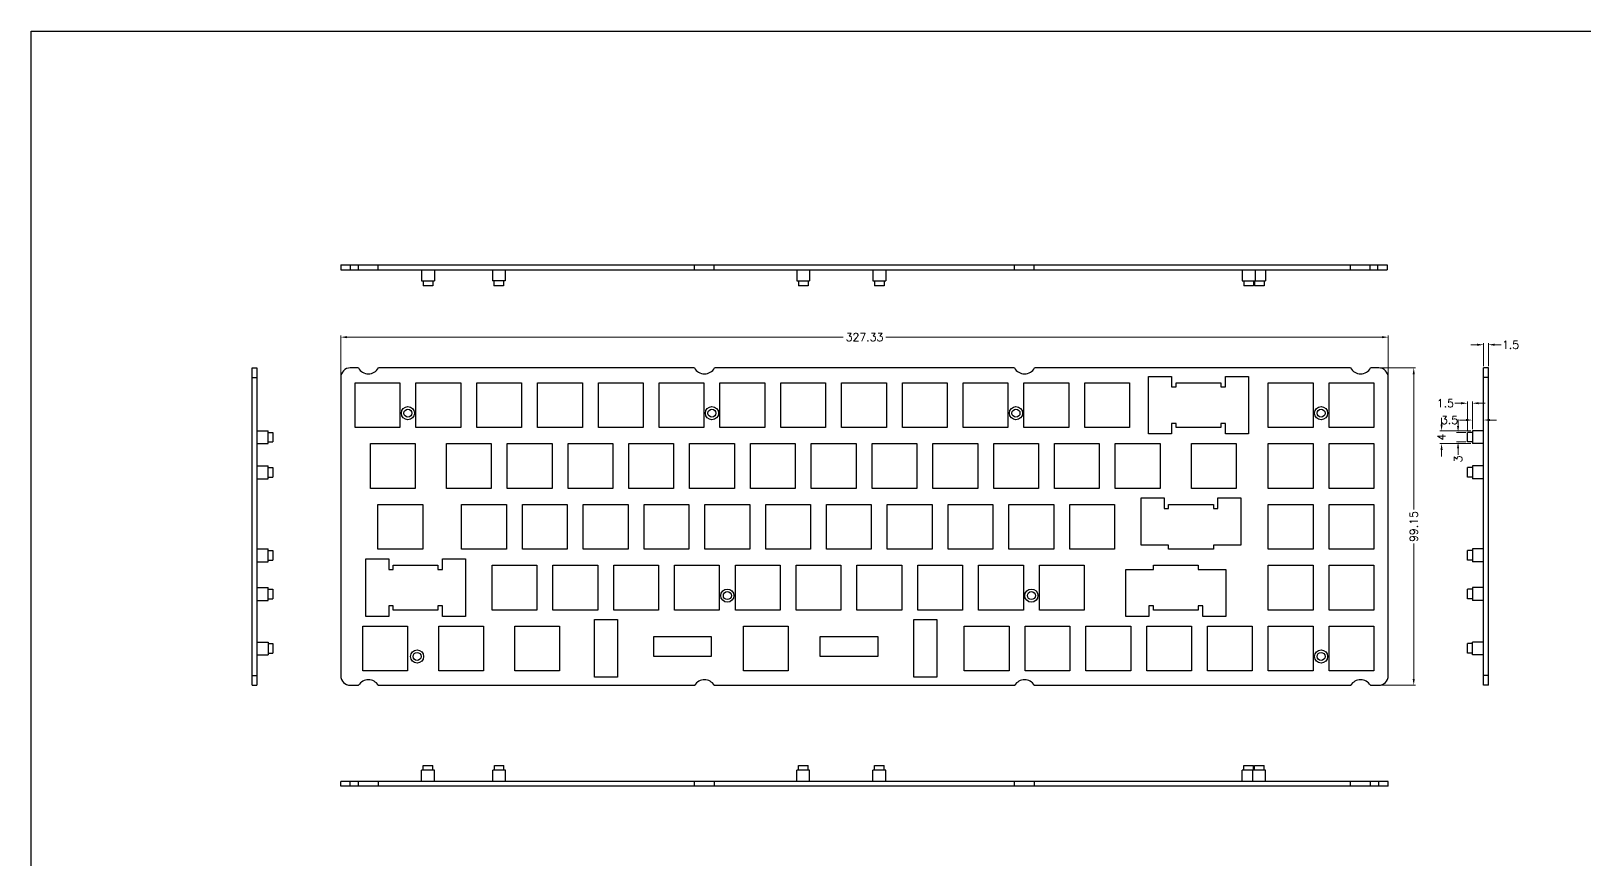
# Model space of a CAD drawing. Header units: millimetres. Extents: x 2809 to 3750, y -140 to 378.
# Drawn here: x 2808.7 to 3294.2, y 119.2 to 378.1 of the extents above; entities that cross this region are included whole.
import ezdxf

# ---------------------------------------------------------------- set-up
doc = ezdxf.new("R2010")
doc.units = ezdxf.units.MM
doc.header["$LTSCALE"] = 30.734
doc.header["$PDMODE"] = 3
doc.header["$PDSIZE"] = 8
doc.layers.get('0').update_dxf_attribs({"linetype": 'CONTINUOUS'})
doc.layers.get('Defpoints').update_dxf_attribs({"linetype": 'CONTINUOUS'})
doc.layers.add('dim', color=82, linetype='CONTINUOUS', lineweight=9)
doc.styles.add('ROMANC', font='romanc.shx', dxfattribs={"bigfont": 'gbcbig.shx'})
doc.dimstyles.new('YanXiu', dxfattribs={"dimtxt": 2.5, "dimasz": 2.2, "dimexe": 0.66, "dimexo": 0.66, "dimgap": 0.66, "dimtad": 0, "dimdsep": 46, "dimtxsty": 'ROMANC', "dimcen": 0, "dimclrd": 256, "dimclre": 131, "dimclrt": 42, "dimazin": 2, "dimtfac": 1, "dimtofl": 0, "dimtmove": 0, "dimatfit": 3, "dimfxl": 1, "dimlwd": 5, "dimlwe": 5, "dimarcsym": 0})

# ---------------------------------------------------------------- blocks, each defined once
blk = doc.blocks.new('*D0')
at = {"layer": 'Defpoints', "color": 0}
for p in [(3232.8, 282.46), (2905.47, 269.87), (3232.8, 269.87)]:
    blk.add_point(p, dxfattribs=at)
at = {"layer": 'dim', "color": 131, "lineweight": 5}
for p, q in [((2905.47, 270.37), (2905.47, 282.96)), ((3232.8, 270.37), (3232.8, 282.96))]:
    blk.add_line(p, q, dxfattribs=at)
at = {"layer": 'dim', "lineweight": 5}
for p, q in [((2907.47, 282.46), (3062.44, 282.46)), ((3230.8, 282.46), (3075.83, 282.46))]:
    blk.add_line(p, q, dxfattribs=at)
at = {"layer": 'dim'}
for points in [[(2907.47, 282.79), (2907.47, 282.13), (2905.47, 282.46)], [(3230.8, 282.79), (3230.8, 282.13), (3232.8, 282.46)]]:
    blk.add_solid(points, dxfattribs=at)
at = {"layer": 'dim', "color": 42, "insert": (3069.14, 282.46), "char_height": 2.5, "attachment_point": 5, "style": 'ROMANC'}
blk.add_mtext('327.33', dxfattribs=at)
blk = doc.blocks.new('*D1')
at = {"layer": 'Defpoints', "color": 0}
for p in [(3229.47, 272.87), (3228.25, 173.72), (3240.75, 173.72)]:
    blk.add_point(p, dxfattribs=at)
at = {"layer": 'dim', "color": 131, "lineweight": 5}
for p, q in [((3229.97, 272.87), (3241.25, 272.87)), ((3228.75, 173.72), (3241.25, 173.72))]:
    blk.add_line(p, q, dxfattribs=at)
at = {"layer": 'dim', "lineweight": 5}
for p, q in [((3240.75, 270.87), (3240.75, 228.62)), ((3240.75, 175.72), (3240.75, 217.97))]:
    blk.add_line(p, q, dxfattribs=at)
at = {"layer": 'dim'}
for points in [[(3240.41, 270.87), (3241.08, 270.87), (3240.75, 272.87)], [(3240.41, 175.72), (3241.08, 175.72), (3240.75, 173.72)]]:
    blk.add_solid(points, dxfattribs=at)
at = {"layer": 'dim', "color": 42, "insert": (3240.75, 223.29), "char_height": 2.5, "attachment_point": 5, "rotation": 90, "style": 'ROMANC'}
blk.add_mtext('99.15', dxfattribs=at)
blk = doc.blocks.new('*D2')
at = {"layer": 'Defpoints', "color": 0}
for p in [(3264.06, 280.1), (3262.56, 272.87), (3264.06, 272.87)]:
    blk.add_point(p, dxfattribs=at)
at = {"layer": 'dim', "lineweight": 5}
for p, q in [((3260.56, 280.1), (3258.56, 280.1)), ((3266.06, 280.1), (3268.06, 280.1))]:
    blk.add_line(p, q, dxfattribs=at)
at = {"layer": 'dim', "color": 131, "lineweight": 5}
for p, q in [((3262.56, 273.37), (3262.56, 280.6)), ((3264.06, 273.37), (3264.06, 280.6))]:
    blk.add_line(p, q, dxfattribs=at)
at = {"layer": 'dim'}
for points in [[(3260.56, 280.43), (3260.56, 279.77), (3262.56, 280.1)], [(3266.06, 280.43), (3266.06, 279.77), (3264.06, 280.1)]]:
    blk.add_solid(points, dxfattribs=at)
at = {"layer": 'dim', "color": 42, "insert": (3271, 280.1), "char_height": 2.5, "attachment_point": 5, "style": 'ROMANC'}
blk.add_mtext('1.5', dxfattribs=at)
blk = doc.blocks.new('*D3')
at = {"layer": 'Defpoints', "color": 0}
for p in [(3259.06, 256.57), (3259.06, 253.22), (3262.56, 253.22)]:
    blk.add_point(p, dxfattribs=at)
at = {"layer": 'dim', "lineweight": 5}
for p, q in [((3257.06, 256.57), (3255.06, 256.57)), ((3264.56, 256.57), (3266.56, 256.57))]:
    blk.add_line(p, q, dxfattribs=at)
at = {"layer": 'dim', "color": 131, "lineweight": 5}
for p, q in [((3259.06, 253.72), (3259.06, 257.07)), ((3262.56, 253.72), (3262.56, 257.07))]:
    blk.add_line(p, q, dxfattribs=at)
at = {"layer": 'dim'}
for points in [[(3257.06, 256.91), (3257.06, 256.24), (3259.06, 256.57)], [(3264.56, 256.91), (3264.56, 256.24), (3262.56, 256.57)]]:
    blk.add_solid(points, dxfattribs=at)
at = {"layer": 'dim', "color": 42, "insert": (3251.94, 256.57), "char_height": 2.5, "attachment_point": 5, "style": 'ROMANC'}
blk.add_mtext('3.5', dxfattribs=at)
blk = doc.blocks.new('*D4')
at = {"layer": 'Defpoints', "color": 0}
for p in [(3257.56, 261.82), (3257.56, 252.72), (3259.06, 253.22)]:
    blk.add_point(p, dxfattribs=at)
at = {"layer": 'dim', "color": 131, "lineweight": 5}
for p, q in [((3257.56, 253.22), (3257.56, 262.32)), ((3259.06, 253.72), (3259.06, 262.32))]:
    blk.add_line(p, q, dxfattribs=at)
at = {"layer": 'dim', "lineweight": 5}
for p, q in [((3255.56, 261.82), (3253.56, 261.82)), ((3261.06, 261.82), (3263.06, 261.82))]:
    blk.add_line(p, q, dxfattribs=at)
at = {"layer": 'dim'}
for points in [[(3255.56, 262.16), (3255.56, 261.49), (3257.56, 261.82)], [(3261.06, 262.16), (3261.06, 261.49), (3259.06, 261.82)]]:
    blk.add_solid(points, dxfattribs=at)
at = {"layer": 'dim', "color": 42, "insert": (3250.62, 261.82), "char_height": 2.5, "attachment_point": 5, "style": 'ROMANC'}
blk.add_mtext('1.5', dxfattribs=at)
blk = doc.blocks.new('*D5')
at = {"layer": 'Defpoints', "color": 0}
for p in [(3259.06, 253.22), (3249.45, 249.22), (3259.06, 249.22)]:
    blk.add_point(p, dxfattribs=at)
at = {"layer": 'dim', "color": 131, "lineweight": 5}
for p, q in [((3258.56, 253.22), (3248.95, 253.22)), ((3258.56, 249.22), (3248.95, 249.22))]:
    blk.add_line(p, q, dxfattribs=at)
at = {"layer": 'dim', "lineweight": 5}
for p, q in [((3249.45, 255.22), (3249.45, 257.22)), ((3249.45, 247.22), (3249.45, 245.22))]:
    blk.add_line(p, q, dxfattribs=at)
at = {"layer": 'dim'}
for points in [[(3249.12, 255.22), (3249.78, 255.22), (3249.45, 253.22)], [(3249.12, 247.22), (3249.78, 247.22), (3249.45, 249.22)]]:
    blk.add_solid(points, dxfattribs=at)
at = {"layer": 'dim', "color": 42, "insert": (3249.45, 251.22), "char_height": 2.5, "attachment_point": 5, "rotation": 90, "style": 'ROMANC'}
blk.add_mtext('4', dxfattribs=at)
blk = doc.blocks.new('*D6')
at = {"layer": 'Defpoints', "color": 0}
for p in [(3257.56, 252.72), (3254.6, 249.72), (3257.56, 249.72)]:
    blk.add_point(p, dxfattribs=at)
at = {"layer": 'dim', "color": 131, "lineweight": 5}
for p, q in [((3257.06, 252.72), (3254.1, 252.72)), ((3257.06, 249.72), (3254.1, 249.72))]:
    blk.add_line(p, q, dxfattribs=at)
at = {"layer": 'dim', "lineweight": 5}
for p, q in [((3254.6, 254.72), (3254.6, 256.72)), ((3254.6, 247.72), (3254.6, 245.72))]:
    blk.add_line(p, q, dxfattribs=at)
at = {"layer": 'dim'}
for points in [[(3254.27, 254.72), (3254.93, 254.72), (3254.6, 252.72)], [(3254.27, 247.72), (3254.93, 247.72), (3254.6, 249.72)]]:
    blk.add_solid(points, dxfattribs=at)
at = {"layer": 'dim', "color": 42, "insert": (3254.6, 244.39), "char_height": 2.5, "attachment_point": 5, "rotation": 90, "style": 'ROMANC'}
blk.add_mtext('3', dxfattribs=at)

msp = doc.modelspace()

# ---------------------------------------------------------------- linework, layer by layer
at = {"color": 7, "linetype": 'Continuous'}
for p, q in [((2905.47, 305.027), (2905.47, 303.527)), ((2905.47, 305.027), (3232.47, 305.027)), ((2905.47, 303.527), (3232.47, 303.527)), ((2908.47, 305.027), (2908.47, 303.527)), ((2910.912, 305.027), (2910.912, 303.527)), ((2917.028, 305.027), (2917.028, 303.527)), ((2930.735, 303.527), (2930.735, 300.027)), ((2934.735, 303.527), (2934.735, 300.027)), ((2952.855, 303.527), (2952.855, 300.027)), ((2956.855, 303.527), (2956.855, 300.027)), ((3015.912, 305.027), (3015.912, 303.527)), ((3022.028, 305.027), (3022.028, 303.527)), ((3048, 303.527), (3048, 300.027)), ((3052, 303.527), (3052, 300.027)), ((3071.765, 303.527), (3071.765, 300.027)), ((3075.765, 303.527), (3075.765, 300.027)), ((3115.912, 305.027), (3115.912, 303.527)), ((3122.028, 305.027), (3122.028, 303.527)), ((3187.17, 303.527), (3187.17, 300.027)), ((3191.17, 303.527), (3191.17, 300.027)), ((3194.47, 303.527), (3194.47, 300.027)), ((3220.912, 305.027), (3220.912, 303.527)), ((3227.028, 305.027), (3227.028, 303.527)), ((3229.47, 305.027), (3229.47, 303.527)), ((3232.47, 305.027), (3232.47, 303.527)), ((2930.735, 300.027), (2934.735, 300.027)), ((2931.235, 300.027), (2931.235, 298.527)), ((2934.235, 298.527), (2931.235, 298.527)), ((2934.235, 300.027), (2934.235, 298.527)), ((2956.855, 300.027), (2952.855, 300.027)), ((2953.355, 300.027), (2953.355, 298.527)), ((2956.355, 298.527), (2953.355, 298.527)), ((2956.355, 300.027), (2956.355, 298.527)), ((3048, 300.027), (3052, 300.027)), ((3048.5, 300.027), (3048.5, 298.527)), ((3051.5, 298.527), (3048.5, 298.527)), ((3051.5, 300.027), (3051.5, 298.527)), ((3071.765, 300.027), (3075.765, 300.027)), ((3072.265, 300.027), (3072.265, 298.527)), ((3075.265, 298.527), (3072.265, 298.527)), ((3075.265, 300.027), (3075.265, 298.527)), ((3187.17, 300.027), (3194.47, 300.027)), ((3187.67, 300.027), (3187.67, 298.527)), ((3190.67, 298.527), (3187.67, 298.527)), ((3190.67, 300.027), (3190.67, 298.527)), ((3190.97, 300.027), (3190.97, 298.527)), ((3193.97, 298.527), (3190.97, 298.527)), ((3193.97, 300.027), (3193.97, 298.527)), ((2877.764, 173.719), (2877.764, 272.869)), ((2877.764, 272.869), (2879.264, 272.869)), ((2879.264, 272.869), (2879.264, 173.719)), ((2910.989, 272.869), (2908.47, 272.869)), ((3015.989, 272.869), (2917.281, 272.869)), ((3115.989, 272.869), (3022.281, 272.869)), ((3220.989, 272.869), (3122.281, 272.869)), ((3229.8, 272.869), (3227.281, 272.869)), ((3262.559, 173.719), (3262.559, 272.869)), ((3264.059, 272.869), (3262.559, 272.869)), ((3264.059, 173.719), (3264.059, 272.869)), ((2877.764, 269.869), (2879.264, 269.869)), ((2905.47, 269.869), (2905.47, 176.719)), ((2909.97, 254.219), (2909.97, 268.219)), ((2909.97, 268.219), (2923.97, 268.219)), ((2923.97, 268.219), (2923.97, 254.219)), ((2928.97, 254.219), (2928.97, 268.219)), ((2928.97, 268.219), (2942.97, 268.219)), ((2942.97, 268.219), (2942.97, 254.219)), ((2947.97, 254.219), (2947.97, 268.219)), ((2947.97, 268.219), (2961.97, 268.219)), ((2961.97, 268.219), (2961.97, 254.219)), ((2966.97, 254.219), (2966.97, 268.219)), ((2966.97, 268.219), (2980.97, 268.219)), ((2980.97, 268.219), (2980.97, 254.219)), ((2985.97, 254.219), (2985.97, 268.219)), ((2985.97, 268.219), (2999.97, 268.219)), ((2999.97, 268.219), (2999.97, 254.219)), ((3004.97, 254.219), (3004.97, 268.219)), ((3004.97, 268.219), (3018.97, 268.219)), ((3018.97, 268.219), (3018.97, 254.219)), ((3023.97, 254.219), (3023.97, 268.219)), ((3023.97, 268.219), (3037.97, 268.219)), ((3037.97, 268.219), (3037.97, 254.219)), ((3042.97, 254.219), (3042.97, 268.219)), ((3042.97, 268.219), (3056.97, 268.219)), ((3056.97, 268.219), (3056.97, 254.219)), ((3061.97, 254.219), (3061.97, 268.219)), ((3061.97, 268.219), (3075.97, 268.219)), ((3075.97, 268.219), (3075.97, 254.219)), ((3080.97, 254.219), (3080.97, 268.219)), ((3080.97, 268.219), (3094.97, 268.219)), ((3094.97, 268.219), (3094.97, 254.219)), ((3099.97, 254.219), (3099.97, 268.219)), ((3099.97, 268.219), (3113.97, 268.219)), ((3113.97, 268.219), (3113.97, 254.219)), ((3118.97, 268.219), (3132.97, 268.219)), ((3118.97, 254.219), (3118.97, 268.219)), ((3132.97, 268.219), (3132.97, 254.219)), ((3137.97, 268.219), (3151.97, 268.219)), ((3137.97, 254.219), (3137.97, 268.219)), ((3151.97, 268.219), (3151.97, 254.219)), ((3157.895, 270.219), (3165.095, 270.219)), ((3157.895, 252.219), (3157.895, 270.219)), ((3165.095, 270.219), (3165.095, 266.919)), ((3166.495, 268.219), (3180.495, 268.219)), ((3166.495, 266.919), (3166.495, 268.219)), ((3180.495, 268.219), (3180.495, 266.919)), ((3181.895, 270.219), (3189.095, 270.219)), ((3181.895, 266.919), (3181.895, 270.219)), ((3189.095, 270.219), (3189.095, 252.219)), ((3195.3, 268.219), (3209.3, 268.219)), ((3195.3, 254.219), (3195.3, 268.219)), ((3209.3, 268.219), (3209.3, 254.219)), ((3214.3, 268.219), (3228.3, 268.219)), ((3214.3, 254.219), (3214.3, 268.219)), ((3228.3, 268.219), (3228.3, 254.219)), ((3232.8, 176.719), (3232.8, 269.869)), ((3264.059, 269.869), (3262.559, 269.869)), ((3165.095, 266.919), (3166.495, 266.919)), ((3180.495, 266.919), (3181.895, 266.919)), ((2879.264, 253.219), (2882.764, 253.219)), ((2882.764, 249.219), (2882.764, 253.219)), ((2882.764, 252.719), (2884.264, 252.719)), ((2884.264, 252.719), (2884.264, 249.719)), ((2923.97, 254.219), (2909.97, 254.219)), ((2942.97, 254.219), (2928.97, 254.219)), ((2961.97, 254.219), (2947.97, 254.219)), ((2980.97, 254.219), (2966.97, 254.219)), ((2999.97, 254.219), (2985.97, 254.219)), ((3018.97, 254.219), (3004.97, 254.219)), ((3037.97, 254.219), (3023.97, 254.219)), ((3056.97, 254.219), (3042.97, 254.219)), ((3075.97, 254.219), (3061.97, 254.219)), ((3094.97, 254.219), (3080.97, 254.219)), ((3113.97, 254.219), (3099.97, 254.219)), ((3132.97, 254.219), (3118.97, 254.219)), ((3151.97, 254.219), (3137.97, 254.219)), ((3166.495, 255.519), (3165.095, 255.519)), ((3165.095, 255.519), (3165.095, 252.219)), ((3166.495, 254.219), (3166.495, 255.519)), ((3180.495, 254.219), (3166.495, 254.219)), ((3181.895, 255.519), (3180.495, 255.519)), ((3180.495, 255.519), (3180.495, 254.219)), ((3181.895, 252.219), (3181.895, 255.519)), ((3209.3, 254.219), (3195.3, 254.219)), ((3228.3, 254.219), (3214.3, 254.219)), ((3257.559, 249.719), (3257.559, 252.719)), ((3259.059, 252.719), (3257.559, 252.719)), ((3259.059, 253.219), (3259.059, 249.219)), ((3262.559, 253.219), (3259.059, 253.219)), ((2879.264, 249.219), (2882.764, 249.219)), ((2882.764, 249.719), (2884.264, 249.719)), ((2914.735, 235.219), (2914.735, 249.219)), ((2914.735, 249.219), (2928.735, 249.219)), ((2928.735, 249.219), (2928.735, 235.219)), ((2938.5, 235.219), (2938.5, 249.219)), ((2938.5, 249.219), (2952.5, 249.219)), ((2952.5, 249.219), (2952.5, 235.219)), ((2957.5, 235.219), (2957.5, 249.219)), ((2957.5, 249.219), (2971.5, 249.219)), ((2971.5, 249.219), (2971.5, 235.219)), ((2976.5, 235.219), (2976.5, 249.219)), ((2976.5, 249.219), (2990.5, 249.219)), ((2990.5, 249.219), (2990.5, 235.219)), ((2995.5, 235.219), (2995.5, 249.219)), ((2995.5, 249.219), (3009.5, 249.219)), ((3009.5, 249.219), (3009.5, 235.219)), ((3014.5, 235.219), (3014.5, 249.219)), ((3014.5, 249.219), (3028.5, 249.219)), ((3028.5, 249.219), (3028.5, 235.219)), ((3033.5, 235.219), (3033.5, 249.219)), ((3033.5, 249.219), (3047.5, 249.219)), ((3047.5, 249.219), (3047.5, 235.219)), ((3052.5, 235.219), (3052.5, 249.219)), ((3052.5, 249.219), (3066.5, 249.219)), ((3066.5, 249.219), (3066.5, 235.219)), ((3071.5, 235.219), (3071.5, 249.219)), ((3071.5, 249.219), (3085.5, 249.219)), ((3085.5, 249.219), (3085.5, 235.219)), ((3090.5, 235.219), (3090.5, 249.219)), ((3090.5, 249.219), (3104.5, 249.219)), ((3104.5, 249.219), (3104.5, 235.219)), ((3109.5, 249.219), (3123.5, 249.219)), ((3109.5, 235.219), (3109.5, 249.219)), ((3123.5, 249.219), (3123.5, 235.219)), ((3128.5, 249.219), (3142.5, 249.219)), ((3128.5, 235.219), (3128.5, 249.219)), ((3142.5, 249.219), (3142.5, 235.219)), ((3147.5, 249.219), (3161.5, 249.219)), ((3147.5, 235.219), (3147.5, 249.219)), ((3165.095, 252.219), (3157.895, 252.219)), ((3161.5, 249.219), (3161.5, 235.219)), ((3171.265, 249.219), (3185.265, 249.219)), ((3171.265, 235.219), (3171.265, 249.219)), ((3189.095, 252.219), (3181.895, 252.219)), ((3185.265, 249.219), (3185.265, 235.219)), ((3195.3, 249.219), (3209.3, 249.219)), ((3195.3, 235.219), (3195.3, 249.219)), ((3209.3, 249.219), (3209.3, 235.219)), ((3214.3, 249.219), (3228.3, 249.219)), ((3214.3, 235.219), (3214.3, 249.219)), ((3228.3, 249.219), (3228.3, 235.219)), ((3259.059, 249.719), (3257.559, 249.719)), ((3262.559, 249.219), (3259.059, 249.219)), ((2879.264, 242.219), (2882.764, 242.219)), ((2879.264, 238.219), (2882.764, 238.219)), ((2882.764, 238.219), (2882.764, 242.219)), ((2882.764, 241.719), (2884.264, 241.719)), ((2882.764, 238.719), (2884.264, 238.719)), ((2884.264, 241.719), (2884.264, 238.719)), ((3257.559, 238.719), (3257.559, 241.719)), ((3259.059, 241.719), (3257.559, 241.719)), ((3259.059, 238.719), (3257.559, 238.719)), ((3259.059, 242.219), (3259.059, 238.219)), ((3262.559, 242.219), (3259.059, 242.219)), ((3262.559, 238.219), (3259.059, 238.219)), ((2928.735, 235.219), (2914.735, 235.219)), ((2952.5, 235.219), (2938.5, 235.219)), ((2971.5, 235.219), (2957.5, 235.219)), ((2990.5, 235.219), (2976.5, 235.219)), ((3009.5, 235.219), (2995.5, 235.219)), ((3028.5, 235.219), (3014.5, 235.219)), ((3047.5, 235.219), (3033.5, 235.219)), ((3066.5, 235.219), (3052.5, 235.219)), ((3085.5, 235.219), (3071.5, 235.219)), ((3104.5, 235.219), (3090.5, 235.219)), ((3123.5, 235.219), (3109.5, 235.219)), ((3142.5, 235.219), (3128.5, 235.219)), ((3161.5, 235.219), (3147.5, 235.219)), ((3185.265, 235.219), (3171.265, 235.219)), ((3209.3, 235.219), (3195.3, 235.219)), ((3228.3, 235.219), (3214.3, 235.219)), ((2917.12, 216.219), (2917.12, 230.219)), ((2917.12, 230.219), (2931.12, 230.219)), ((2931.12, 230.219), (2931.12, 216.219)), ((2943.265, 216.219), (2943.265, 230.219)), ((2943.265, 230.219), (2957.265, 230.219)), ((2957.265, 230.219), (2957.265, 216.219)), ((2962.265, 216.219), (2962.265, 230.219)), ((2962.265, 230.219), (2976.265, 230.219)), ((2976.265, 230.219), (2976.265, 216.219)), ((2981.265, 216.219), (2981.265, 230.219)), ((2981.265, 230.219), (2995.265, 230.219)), ((2995.265, 230.219), (2995.265, 216.219)), ((3000.265, 216.219), (3000.265, 230.219)), ((3000.265, 230.219), (3014.265, 230.219)), ((3014.265, 230.219), (3014.265, 216.219)), ((3019.265, 216.219), (3019.265, 230.219)), ((3019.265, 230.219), (3033.265, 230.219)), ((3033.265, 230.219), (3033.265, 216.219)), ((3038.265, 216.219), (3038.265, 230.219)), ((3038.265, 230.219), (3052.265, 230.219)), ((3052.265, 230.219), (3052.265, 216.219)), ((3057.265, 216.219), (3057.265, 230.219)), ((3057.265, 230.219), (3071.265, 230.219)), ((3071.265, 230.219), (3071.265, 216.219)), ((3076.265, 216.219), (3076.265, 230.219)), ((3076.265, 230.219), (3090.265, 230.219)), ((3090.265, 230.219), (3090.265, 216.219)), ((3095.265, 230.219), (3109.265, 230.219)), ((3095.265, 216.219), (3095.265, 230.219)), ((3109.265, 230.219), (3109.265, 216.219)), ((3114.265, 230.219), (3128.265, 230.219)), ((3114.265, 216.219), (3114.265, 230.219)), ((3128.265, 230.219), (3128.265, 216.219)), ((3133.265, 230.219), (3147.265, 230.219)), ((3133.265, 216.219), (3133.265, 230.219)), ((3147.265, 230.219), (3147.265, 216.219)), ((3155.57, 232.219), (3162.77, 232.219)), ((3155.57, 217.519), (3155.57, 232.219)), ((3162.77, 232.219), (3162.77, 228.919)), ((3162.77, 228.919), (3164.17, 228.919)), ((3164.17, 230.219), (3178.17, 230.219)), ((3164.17, 228.919), (3164.17, 230.219)), ((3178.17, 230.219), (3178.17, 228.919)), ((3178.17, 228.919), (3179.57, 228.919)), ((3179.57, 232.219), (3186.77, 232.219)), ((3179.57, 228.919), (3179.57, 232.219)), ((3186.77, 232.219), (3186.77, 217.519)), ((3195.3, 230.219), (3209.3, 230.219)), ((3195.3, 216.219), (3195.3, 230.219)), ((3209.3, 230.219), (3209.3, 216.219)), ((3214.3, 230.219), (3228.3, 230.219)), ((3214.3, 216.219), (3214.3, 230.219)), ((3228.3, 230.219), (3228.3, 216.219)), ((2879.264, 216.319), (2882.764, 216.319)), ((2882.764, 212.319), (2882.764, 216.319)), ((2882.764, 215.819), (2884.264, 215.819)), ((2884.264, 215.819), (2884.264, 212.819)), ((2931.12, 216.219), (2917.12, 216.219)), ((2957.265, 216.219), (2943.265, 216.219)), ((2976.265, 216.219), (2962.265, 216.219)), ((2995.265, 216.219), (2981.265, 216.219)), ((3014.265, 216.219), (3000.265, 216.219)), ((3033.265, 216.219), (3019.265, 216.219)), ((3052.265, 216.219), (3038.265, 216.219)), ((3071.265, 216.219), (3057.265, 216.219)), ((3090.265, 216.219), (3076.265, 216.219)), ((3109.265, 216.219), (3095.265, 216.219)), ((3128.265, 216.219), (3114.265, 216.219)), ((3147.265, 216.219), (3133.265, 216.219)), ((3162.77, 217.519), (3155.57, 217.519)), ((3164.17, 217.519), (3162.77, 217.519)), ((3162.77, 217.519), (3162.77, 217.519)), ((3164.17, 216.219), (3164.17, 217.519)), ((3178.17, 216.219), (3164.17, 216.219)), ((3179.57, 217.519), (3178.17, 217.519)), ((3178.17, 217.519), (3178.17, 216.219)), ((3186.77, 217.519), (3179.57, 217.519)), ((3179.57, 217.519), (3179.57, 217.519)), ((3209.3, 216.219), (3195.3, 216.219)), ((3228.3, 216.219), (3214.3, 216.219)), ((3259.059, 215.819), (3257.559, 215.819)), ((3257.559, 212.819), (3257.559, 215.819)), ((3262.559, 216.319), (3259.059, 216.319)), ((3259.059, 216.319), (3259.059, 212.319)), ((2879.264, 212.319), (2882.764, 212.319)), ((2882.764, 212.819), (2884.264, 212.819)), ((2913.27, 195.219), (2913.27, 213.219)), ((2913.27, 213.219), (2920.47, 213.219)), ((2920.47, 213.219), (2920.47, 209.919)), ((2920.47, 209.919), (2921.87, 209.919)), ((2921.87, 209.919), (2921.87, 211.219)), ((2921.87, 211.219), (2935.87, 211.219)), ((2935.87, 211.219), (2935.87, 209.919)), ((2935.87, 209.919), (2937.27, 209.919)), ((2937.27, 209.919), (2937.27, 213.219)), ((2937.27, 213.219), (2944.47, 213.219)), ((2944.47, 213.219), (2944.47, 195.219)), ((2952.775, 197.219), (2952.775, 211.219)), ((2952.775, 211.219), (2966.775, 211.219)), ((2966.775, 211.219), (2966.775, 197.219)), ((2971.775, 197.219), (2971.775, 211.219)), ((2971.775, 211.219), (2985.775, 211.219)), ((2985.775, 211.219), (2985.775, 197.219)), ((2990.775, 197.219), (2990.775, 211.219)), ((2990.775, 211.219), (3004.775, 211.219)), ((3004.775, 211.219), (3004.775, 197.219)), ((3009.775, 197.219), (3009.775, 211.219)), ((3009.775, 211.219), (3023.775, 211.219)), ((3023.775, 211.219), (3023.775, 197.219)), ((3028.775, 197.219), (3028.775, 211.219)), ((3028.775, 211.219), (3042.775, 211.219)), ((3042.775, 211.219), (3042.775, 197.219)), ((3047.775, 197.219), (3047.775, 211.219)), ((3047.775, 211.219), (3061.775, 211.219)), ((3061.775, 211.219), (3061.775, 197.219)), ((3066.775, 211.219), (3080.775, 211.219)), ((3066.775, 197.219), (3066.775, 211.219)), ((3080.775, 211.219), (3080.775, 197.219)), ((3085.775, 211.219), (3099.775, 211.219)), ((3085.775, 197.219), (3085.775, 211.219)), ((3099.775, 211.219), (3099.775, 197.219)), ((3104.775, 211.219), (3118.775, 211.219)), ((3104.775, 197.219), (3104.775, 211.219)), ((3118.775, 211.219), (3118.775, 197.219)), ((3123.775, 211.219), (3137.775, 211.219)), ((3123.775, 197.219), (3123.775, 211.219)), ((3137.775, 211.219), (3137.775, 197.219)), ((3150.8, 209.919), (3158, 209.919)), ((3150.8, 195.219), (3150.8, 209.919)), ((3158, 209.919), (3159.4, 209.919)), ((3158, 209.919), (3158, 209.919)), ((3159.4, 211.219), (3173.4, 211.219)), ((3159.4, 209.919), (3159.4, 211.219)), ((3173.4, 211.219), (3173.4, 209.919)), ((3173.4, 209.919), (3174.8, 209.919)), ((3174.8, 209.919), (3182, 209.919)), ((3174.8, 209.919), (3174.8, 209.919)), ((3182, 209.919), (3182, 195.219)), ((3195.3, 211.219), (3209.3, 211.219)), ((3195.3, 197.219), (3195.3, 211.219)), ((3209.3, 211.219), (3209.3, 197.219)), ((3214.3, 211.219), (3228.3, 211.219)), ((3214.3, 197.219), (3214.3, 211.219)), ((3228.3, 211.219), (3228.3, 197.219)), ((3259.059, 212.819), (3257.559, 212.819)), ((3262.559, 212.319), (3259.059, 212.319)), ((2879.264, 204.219), (2882.764, 204.219)), ((2882.764, 200.219), (2882.764, 204.219)), ((3262.559, 204.219), (3259.059, 204.219)), ((3259.059, 204.219), (3259.059, 200.219)), ((2879.264, 200.219), (2882.764, 200.219)), ((2882.764, 203.719), (2884.264, 203.719)), ((2882.764, 200.719), (2884.264, 200.719)), ((2884.264, 203.719), (2884.264, 200.719)), ((3259.059, 203.719), (3257.559, 203.719)), ((3257.559, 200.719), (3257.559, 203.719)), ((3259.059, 200.719), (3257.559, 200.719)), ((3262.559, 200.219), (3259.059, 200.219)), ((2920.47, 195.219), (2913.27, 195.219)), ((2920.47, 198.519), (2920.47, 195.219)), ((2921.87, 198.519), (2920.47, 198.519)), ((2921.87, 197.219), (2921.87, 198.519)), ((2935.87, 197.219), (2921.87, 197.219)), ((2935.87, 198.519), (2935.87, 197.219)), ((2937.27, 198.519), (2935.87, 198.519)), ((2937.27, 195.219), (2937.27, 198.519)), ((2944.47, 195.219), (2937.27, 195.219)), ((2966.775, 197.219), (2952.775, 197.219)), ((2985.775, 197.219), (2971.775, 197.219)), ((2984.775, 176.219), (2984.775, 194.219)), ((2984.775, 194.219), (2991.975, 194.219)), ((3004.775, 197.219), (2990.775, 197.219)), ((2991.975, 194.219), (2991.975, 176.219)), ((3023.775, 197.219), (3009.775, 197.219)), ((3042.775, 197.219), (3028.775, 197.219)), ((3061.775, 197.219), (3047.775, 197.219)), ((3080.775, 197.219), (3066.775, 197.219)), ((3084.575, 194.219), (3091.775, 194.219)), ((3084.575, 176.219), (3084.575, 194.219)), ((3099.775, 197.219), (3085.775, 197.219)), ((3091.775, 194.219), (3091.775, 176.219)), ((3118.775, 197.219), (3104.775, 197.219)), ((3137.775, 197.219), (3123.775, 197.219)), ((3158, 195.219), (3150.8, 195.219)), ((3159.4, 198.519), (3158, 198.519)), ((3158, 198.519), (3158, 195.219)), ((3159.4, 197.219), (3159.4, 198.519)), ((3173.4, 197.219), (3159.4, 197.219)), ((3174.8, 198.519), (3173.4, 198.519)), ((3173.4, 198.519), (3173.4, 197.219)), ((3174.8, 195.219), (3174.8, 198.519)), ((3182, 195.219), (3174.8, 195.219)), ((3209.3, 197.219), (3195.3, 197.219)), ((3228.3, 197.219), (3214.3, 197.219)), ((2912.34, 178.219), (2912.34, 192.219)), ((2912.34, 192.219), (2926.34, 192.219)), ((2926.34, 192.219), (2926.34, 178.219)), ((2936.105, 178.219), (2936.105, 192.219)), ((2936.105, 192.219), (2950.105, 192.219)), ((2950.105, 192.219), (2950.105, 178.219)), ((2959.87, 178.219), (2959.87, 192.219)), ((2959.87, 192.219), (2973.87, 192.219)), ((2973.87, 192.219), (2973.87, 178.219)), ((3031.275, 178.219), (3031.275, 192.219)), ((3031.275, 192.219), (3045.275, 192.219)), ((3045.275, 192.219), (3045.275, 178.219)), ((3100.3, 192.219), (3114.3, 192.219)), ((3100.3, 178.219), (3100.3, 192.219)), ((3114.3, 192.219), (3114.3, 178.219)), ((3119.3, 192.219), (3133.3, 192.219)), ((3119.3, 178.219), (3119.3, 192.219)), ((3133.3, 192.219), (3133.3, 178.219)), ((3138.3, 192.219), (3152.3, 192.219)), ((3138.3, 178.219), (3138.3, 192.219)), ((3152.3, 192.219), (3152.3, 178.219)), ((3157.3, 192.219), (3171.3, 192.219)), ((3157.3, 178.219), (3157.3, 192.219)), ((3171.3, 192.219), (3171.3, 178.219)), ((3176.3, 192.219), (3190.3, 192.219)), ((3176.3, 178.219), (3176.3, 192.219)), ((3190.3, 192.219), (3190.3, 178.219)), ((3195.3, 192.219), (3209.3, 192.219)), ((3195.3, 178.219), (3195.3, 192.219)), ((3209.3, 192.219), (3209.3, 178.219)), ((3214.3, 192.219), (3228.3, 192.219)), ((3214.3, 178.219), (3214.3, 192.219)), ((3228.3, 192.219), (3228.3, 178.219)), ((2879.264, 187.219), (2882.764, 187.219)), ((2882.764, 187.219), (2882.764, 183.219)), ((2882.764, 186.719), (2884.264, 186.719)), ((2884.264, 186.719), (2884.264, 183.719)), ((3003.275, 182.719), (3003.275, 188.969)), ((3003.275, 188.969), (3021.275, 188.969)), ((3021.275, 188.969), (3021.275, 182.719)), ((3055.275, 188.969), (3073.275, 188.969)), ((3055.275, 182.719), (3055.275, 188.969)), ((3073.275, 188.969), (3073.275, 182.719)), ((3259.059, 186.719), (3257.559, 186.719)), ((3257.559, 183.719), (3257.559, 186.719)), ((3262.559, 187.219), (3259.059, 187.219)), ((3259.059, 183.219), (3259.059, 187.219)), ((2879.264, 183.219), (2882.764, 183.219)), ((2882.764, 183.719), (2884.264, 183.719)), ((3021.275, 182.719), (3003.275, 182.719)), ((3073.275, 182.719), (3055.275, 182.719)), ((3259.059, 183.719), (3257.559, 183.719)), ((3262.559, 183.219), (3259.059, 183.219)), ((2877.764, 176.719), (2879.264, 176.719)), ((2926.34, 178.219), (2912.34, 178.219)), ((2950.105, 178.219), (2936.105, 178.219)), ((2973.87, 178.219), (2959.87, 178.219)), ((2991.975, 176.219), (2984.775, 176.219)), ((3045.275, 178.219), (3031.275, 178.219)), ((3091.775, 176.219), (3084.575, 176.219)), ((3114.3, 178.219), (3100.3, 178.219)), ((3133.3, 178.219), (3119.3, 178.219)), ((3152.3, 178.219), (3138.3, 178.219)), ((3171.3, 178.219), (3157.3, 178.219)), ((3190.3, 178.219), (3176.3, 178.219)), ((3209.3, 178.219), (3195.3, 178.219)), ((3228.3, 178.219), (3214.3, 178.219)), ((3264.059, 176.719), (3262.559, 176.719)), ((2877.764, 173.719), (2879.264, 173.719)), ((2908.47, 173.719), (2911.077, 173.719)), ((2917.193, 173.719), (3016.077, 173.719)), ((3022.193, 173.719), (3116.077, 173.719)), ((3122.193, 173.719), (3221.077, 173.719)), ((3227.193, 173.719), (3229.8, 173.719)), ((3264.059, 173.719), (3262.559, 173.719)), ((2930.735, 143.671), (2930.735, 147.171)), ((2934.735, 147.171), (2930.735, 147.171)), ((2931.235, 147.171), (2931.235, 148.671)), ((2931.235, 148.671), (2934.235, 148.671)), ((2934.235, 147.171), (2934.235, 148.671)), ((2934.735, 143.671), (2934.735, 147.171)), ((2952.988, 143.671), (2952.988, 147.171)), ((2956.988, 147.171), (2952.988, 147.171)), ((2953.488, 147.171), (2953.488, 148.671)), ((2953.488, 148.671), (2956.488, 148.671)), ((2956.488, 147.171), (2956.488, 148.671)), ((2956.988, 143.671), (2956.988, 147.171)), ((3048, 143.671), (3048, 147.171)), ((3052, 147.171), (3048, 147.171)), ((3048.5, 147.171), (3048.5, 148.671)), ((3048.5, 148.671), (3051.5, 148.671)), ((3051.5, 147.171), (3051.5, 148.671)), ((3052, 143.671), (3052, 147.171)), ((3071.765, 143.671), (3071.765, 147.171)), ((3075.765, 147.171), (3071.765, 147.171)), ((3072.265, 147.171), (3072.265, 148.671)), ((3072.265, 148.671), (3075.265, 148.671)), ((3075.265, 147.171), (3075.265, 148.671)), ((3075.765, 143.671), (3075.765, 147.171)), ((3194.47, 147.171), (3187.17, 147.171)), ((3187.17, 143.671), (3187.17, 147.171)), ((3187.67, 148.671), (3190.67, 148.671)), ((3187.67, 147.171), (3187.67, 148.671)), ((3190.47, 143.671), (3190.47, 147.171)), ((3190.67, 147.171), (3190.67, 148.671)), ((3190.97, 148.671), (3193.97, 148.671)), ((3190.97, 147.171), (3190.97, 148.671)), ((3193.97, 147.171), (3193.97, 148.671)), ((3194.47, 143.671), (3194.47, 147.171)), ((2905.47, 142.171), (2905.47, 143.671)), ((3232.8, 143.671), (2905.47, 143.671)), ((3232.8, 142.171), (2905.47, 142.171)), ((2908.47, 142.171), (2908.47, 143.671)), ((2910.989, 142.171), (2910.989, 143.671)), ((2917.281, 142.171), (2917.281, 143.671)), ((3015.989, 142.171), (3015.989, 143.671)), ((3022.281, 142.171), (3022.281, 143.671)), ((3115.989, 142.171), (3115.989, 143.671)), ((3122.281, 142.171), (3122.281, 143.671)), ((3220.989, 142.171), (3220.989, 143.671)), ((3227.281, 142.171), (3227.281, 143.671)), ((3229.8, 142.171), (3229.8, 143.671)), ((3232.8, 142.171), (3232.8, 143.671))]:
    msp.add_line(p, q, dxfattribs=at)
msp.add_lwpolyline([(2808.724, 378.081), (3749.955, 378.081), (3749.955, -139.769), (2808.724, -139.769)], close=True)
for centre, radius in [((2926.47, 258.719), 2.05), ((2926.47, 258.719), 1.25), ((3021.47, 258.719), 2.05), ((3021.47, 258.719), 1.25), ((3116.47, 258.719), 2.05), ((3116.47, 258.719), 1.25), ((3211.8, 258.719), 2.05), ((3211.8, 258.719), 1.25), ((3026.275, 201.719), 2.05), ((3026.275, 201.719), 1.25), ((3121.275, 201.719), 2.05), ((3121.275, 201.719), 1.25), ((2929.34, 182.719), 2.05), ((3211.8, 182.719), 2.05), ((2929.34, 182.719), 1.25), ((3211.8, 182.719), 1.25)]:
    msp.add_circle(centre, radius, dxfattribs=at)
for centre, radius, start, end in [((2908.47, 269.869), 3, 90, 180), ((2914.135, 274.619), 3.6, 209.0853, 330.9147), ((3019.135, 274.619), 3.6, 209.0853, 330.9147), ((3119.135, 274.619), 3.6, 209.0853, 330.9147), ((3224.135, 274.619), 3.6, 209.0853, 330.9147), ((3229.8, 269.869), 3, 0, 90), ((2908.47, 176.719), 3, 180, 270), ((2914.135, 171.819), 3.6, 31.85543, 148.14457), ((3019.135, 171.819), 3.6, 31.85543, 148.14457), ((3119.135, 171.819), 3.6, 31.85543, 148.14457), ((3224.135, 171.819), 3.6, 31.85543, 148.14457), ((3229.8, 176.719), 3, 270, 0)]:
    msp.add_arc(centre, radius, start, end, dxfattribs=at)

# ---------------------------------------------------------------- dimensions: what is measured, and where the dimension line sits
at = {"layer": 'dim'}
for base, p1, p2, picture, middle in [((3232.8, 282.459), (2905.47, 269.869), (3232.8, 269.869), '*D0', (3069.135, 282.459)), ((3264.059, 280.102), (3262.559, 272.869), (3264.059, 272.869), '*D2', (3270.999, 280.102)), ((3257.559, 261.823), (3259.059, 253.219), (3257.559, 252.719), '*D4', (3250.619, 261.823)), ((3259.059, 256.572), (3262.559, 253.219), (3259.059, 253.219), '*D3', (3251.94, 256.572))]:
    dim = msp.add_linear_dim(base=base, p1=p1, p2=p2, dimstyle='YanXiu', override={"dimasz": 2, "dimexe": 0.49975, "dimexo": 0.49975, "dimgap": 0.49975}, dxfattribs=at)
    dim.commit()
    dim.dimension.update_dxf_attribs({"geometry": picture, "text_midpoint": middle})
for base, p1, p2, picture, middle in [((3240.746, 173.719), (3229.47, 272.869), (3228.249, 173.719), '*D1', (3240.746, 223.294)), ((3249.45, 249.219), (3259.059, 253.219), (3259.059, 249.219), '*D5', (3249.45, 251.219))]:
    dim = msp.add_linear_dim(base=base, p1=p1, p2=p2, angle=90, dimstyle='YanXiu', override={"dimasz": 2, "dimexe": 0.49975, "dimexo": 0.49975, "dimgap": 0.49975}, dxfattribs=at)
    dim.commit()
    dim.dimension.update_dxf_attribs({"geometry": picture, "text_midpoint": middle})
dim = msp.add_linear_dim(base=(3254.6, 249.719), p1=(3257.559, 252.719), p2=(3257.559, 249.719), angle=90, dimstyle='YanXiu', override={"dimasz": 2, "dimexe": 0.49975, "dimexo": 0.49975, "dimgap": 0.49975}, dxfattribs=at)
dim.commit()
dim.dimension.update_dxf_attribs({"geometry": '*D6', "text_midpoint": (3254.6, 244.386), "dimtype": 160})

doc.saveas('drawing.dxf')
